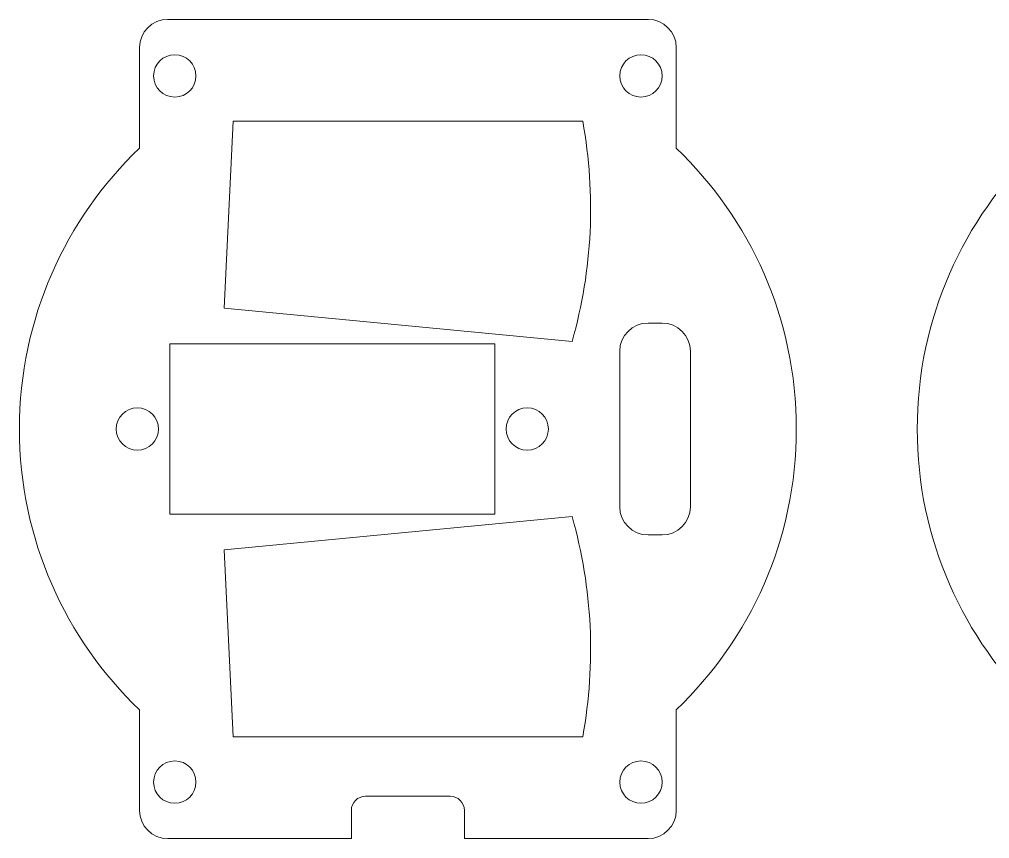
# Model space of a CAD drawing. Header units: millimetres. Extents: x -129 to 122, y -58 to 76.
# Drawn here: x -64.4 to 4.3, y 17 to 75 of the extents above; entities that cross this region are included whole.
import ezdxf

# ---------------------------------------------------------------- set-up
doc = ezdxf.new("R2010")
doc.units = ezdxf.units.MM
doc.header["$MEASUREMENT"] = 0
doc.layers.add('Layer 1', color=7, linetype='Continuous')

msp = doc.modelspace()

# ---------------------------------------------------------------- linework, layer by layer
at = {"layer": 'Layer 1', "lineweight": 9}
for centre in [(-53.3547, 71.0213), (-20.3547, 71.0213), (-53.3547, 21.0213), (-20.3547, 21.0213)]:
    msp.add_ellipse(centre, major_axis=(0, 1.5), ratio=1, dxfattribs=at)
for points, knots in [([(-17.8547, 73.0213), (-17.8547, 73.0213), (-17.8547, 65.9023), (-17.8547, 65.9023), (-17.8547, 65.9023), (-12.6171, 60.8953), (-9.3547, 53.8393), (-9.3547, 46.0213), (-9.3547, 46.0213), (-9.3547, 38.2033), (-12.6171, 31.1473), (-17.8547, 26.1403), (-17.8547, 26.1403), (-17.8547, 26.1403), (-17.8547, 19.0213), (-17.8547, 19.0213), (-17.8547, 19.0213), (-17.8547, 17.9213), (-18.7547, 17.0213), (-19.8547, 17.0213), (-19.8547, 17.0213), (-19.8547, 17.0213), (-32.8547, 17.0213), (-32.8547, 17.0213), (-32.8547, 17.0213), (-32.8547, 17.0213), (-32.8547, 19.0213), (-32.8547, 19.0213), (-32.8547, 19.0213), (-32.8547, 19.5713), (-33.3047, 20.0213), (-33.8547, 20.0213), (-33.8547, 20.0213), (-33.8547, 20.0213), (-39.8547, 20.0213), (-39.8547, 20.0213), (-39.8547, 20.0213), (-40.4047, 20.0213), (-40.8547, 19.5713), (-40.8547, 19.0213), (-40.8547, 19.0213), (-40.8547, 19.0213), (-40.8547, 17.0213), (-40.8547, 17.0213), (-40.8547, 17.0213), (-40.8547, 17.0213), (-53.8547, 17.0213), (-53.8547, 17.0213), (-53.8547, 17.0213), (-54.9547, 17.0213), (-55.8547, 17.9213), (-55.8547, 19.0213), (-55.8547, 19.0213), (-55.8547, 19.0213), (-55.8547, 26.1403), (-55.8547, 26.1403), (-55.8547, 26.1403), (-61.0923, 31.1473), (-64.3547, 38.2033), (-64.3547, 46.0213), (-64.3547, 46.0213), (-64.3547, 53.8393), (-61.0923, 60.8953), (-55.8547, 65.9023), (-55.8547, 65.9023), (-55.8547, 65.9023), (-55.8547, 73.0213), (-55.8547, 73.0213), (-55.8547, 73.0213), (-55.8547, 74.1213), (-54.9547, 75.0213), (-53.8547, 75.0213), (-53.8547, 75.0213), (-53.8547, 75.0213), (-19.8547, 75.0213), (-19.8547, 75.0213), (-19.8547, 75.0213), (-18.7547, 75.0213), (-17.8547, 74.1213), (-17.8547, 73.0213)], [0, 0, 0, 0, 0.047619, 0.047619, 0.047619, 0.047619, 0.0952381, 0.0952381, 0.0952381, 0.0952381, 0.1428571, 0.1428571, 0.1428571, 0.1428571, 0.1904762, 0.1904762, 0.1904762, 0.1904762, 0.2380952, 0.2380952, 0.2380952, 0.2380952, 0.2857143, 0.2857143, 0.2857143, 0.2857143, 0.3333333, 0.3333333, 0.3333333, 0.3333333, 0.3809524, 0.3809524, 0.3809524, 0.3809524, 0.4285714, 0.4285714, 0.4285714, 0.4285714, 0.4761905, 0.4761905, 0.4761905, 0.4761905, 0.5238095, 0.5238095, 0.5238095, 0.5238095, 0.5714286, 0.5714286, 0.5714286, 0.5714286, 0.6190476, 0.6190476, 0.6190476, 0.6190476, 0.6666667, 0.6666667, 0.6666667, 0.6666667, 0.7142857, 0.7142857, 0.7142857, 0.7142857, 0.7619048, 0.7619048, 0.7619048, 0.7619048, 0.8095238, 0.8095238, 0.8095238, 0.8095238, 0.8571429, 0.8571429, 0.8571429, 0.8571429, 0.9047619, 0.9047619, 0.9047619, 0.9047619, 1, 1, 1, 1]), ([(45.7048, 73.0213), (45.7048, 73.0213), (45.7048, 65.9023), (45.7048, 65.9023), (45.7048, 65.9023), (50.9424, 60.8953), (54.2048, 53.8393), (54.2048, 46.0213), (54.2048, 46.0213), (54.2048, 38.2033), (50.9424, 31.1473), (45.7048, 26.1403), (45.7048, 26.1403), (45.7048, 26.1403), (45.7048, 19.0213), (45.7048, 19.0213), (45.7048, 19.0213), (45.7048, 17.9213), (44.8048, 17.0213), (43.7048, 17.0213), (43.7048, 17.0213), (43.7048, 17.0213), (9.7048, 17.0213), (9.7048, 17.0213), (9.7048, 17.0213), (8.6048, 17.0213), (7.7048, 17.9213), (7.7048, 19.0213), (7.7048, 19.0213), (7.7048, 19.0213), (7.7048, 26.1403), (7.7048, 26.1403), (7.7048, 26.1403), (2.4672, 31.1473), (-0.7952, 38.2033), (-0.7952, 46.0213), (-0.7952, 46.0213), (-0.7952, 53.8393), (2.4672, 60.8953), (7.7048, 65.9023), (7.7048, 65.9023), (7.7048, 65.9023), (7.7048, 73.0213), (7.7048, 73.0213), (7.7048, 73.0213), (7.7048, 74.1213), (8.6048, 75.0213), (9.7048, 75.0213), (9.7048, 75.0213), (9.7048, 75.0213), (32.6957, 75.0213), (32.6957, 75.0213), (32.6957, 75.0213), (32.6957, 75.0213), (32.6957, 73.0213), (32.6957, 73.0213), (32.6957, 73.0213), (32.6957, 72.4713), (33.1457, 72.0213), (33.6957, 72.0213), (33.6957, 72.0213), (33.6957, 72.0213), (39.6957, 72.0213), (39.6957, 72.0213), (39.6957, 72.0213), (40.2457, 72.0213), (40.6957, 72.4713), (40.6957, 73.0213), (40.6957, 73.0213), (40.6957, 73.0213), (40.6957, 75.0213), (40.6957, 75.0213), (40.6957, 75.0213), (40.6957, 75.0213), (43.7048, 75.0213), (43.7048, 75.0213), (43.7048, 75.0213), (44.8048, 75.0213), (45.7048, 74.1213), (45.7048, 73.0213)], [0, 0, 0, 0, 0.047619, 0.047619, 0.047619, 0.047619, 0.0952381, 0.0952381, 0.0952381, 0.0952381, 0.1428571, 0.1428571, 0.1428571, 0.1428571, 0.1904762, 0.1904762, 0.1904762, 0.1904762, 0.2380952, 0.2380952, 0.2380952, 0.2380952, 0.2857143, 0.2857143, 0.2857143, 0.2857143, 0.3333333, 0.3333333, 0.3333333, 0.3333333, 0.3809524, 0.3809524, 0.3809524, 0.3809524, 0.4285714, 0.4285714, 0.4285714, 0.4285714, 0.4761905, 0.4761905, 0.4761905, 0.4761905, 0.5238095, 0.5238095, 0.5238095, 0.5238095, 0.5714286, 0.5714286, 0.5714286, 0.5714286, 0.6190476, 0.6190476, 0.6190476, 0.6190476, 0.6666667, 0.6666667, 0.6666667, 0.6666667, 0.7142857, 0.7142857, 0.7142857, 0.7142857, 0.7619048, 0.7619048, 0.7619048, 0.7619048, 0.8095238, 0.8095238, 0.8095238, 0.8095238, 0.8571429, 0.8571429, 0.8571429, 0.8571429, 0.9047619, 0.9047619, 0.9047619, 0.9047619, 1, 1, 1, 1]), ([(-19.8547, 53.5213), (-19.8547, 53.5213), (-18.8547, 53.5213), (-18.8547, 53.5213), (-18.8547, 53.5213), (-17.7547, 53.5213), (-16.8547, 52.6213), (-16.8547, 51.5213), (-16.8547, 51.5213), (-16.8547, 51.5213), (-16.8547, 40.5213), (-16.8547, 40.5213), (-16.8547, 40.5213), (-16.8547, 39.4213), (-17.7547, 38.5213), (-18.8547, 38.5213), (-18.8547, 38.5213), (-18.8547, 38.5213), (-19.8547, 38.5213), (-19.8547, 38.5213), (-19.8547, 38.5213), (-20.9547, 38.5213), (-21.8547, 39.4213), (-21.8547, 40.5213), (-21.8547, 40.5213), (-21.8547, 40.5213), (-21.8547, 51.5213), (-21.8547, 51.5213), (-21.8547, 51.5213), (-21.8547, 52.6213), (-20.9547, 53.5213), (-19.8547, 53.5213)], [0, 0, 0, 0, 0.1111111, 0.1111111, 0.1111111, 0.1111111, 0.2222222, 0.2222222, 0.2222222, 0.2222222, 0.3333333, 0.3333333, 0.3333333, 0.3333333, 0.4444444, 0.4444444, 0.4444444, 0.4444444, 0.5555556, 0.5555556, 0.5555556, 0.5555556, 0.6666667, 0.6666667, 0.6666667, 0.6666667, 0.7777778, 0.7777778, 0.7777778, 0.7777778, 1, 1, 1, 1])]:
    msp.add_open_spline(points, degree=3, knots=knots, dxfattribs=at)
at = {"layer": 'Layer 1', "color": 250, "lineweight": 9}
for points in [[(-49.8641, 54.588), (-49.8641, 54.588), (-25.229, 52.2048), (-25.229, 52.2048), (-25.229, 52.2048), (-23.7774, 57.3599), (-23.5389, 62.5612), (-24.4761, 67.808), (-24.4761, 67.808), (-24.4761, 67.808), (-49.2261, 67.808), (-49.2261, 67.808), (-49.2261, 67.808), (-49.2261, 67.808), (-49.8641, 54.588), (-49.8641, 54.588)], [(-30.702, 39.9888), (-30.702, 39.9888), (-30.702, 52.0538), (-30.702, 52.0538), (-30.702, 52.0538), (-30.702, 52.0538), (-53.7074, 52.0538), (-53.7074, 52.0538), (-53.7074, 52.0538), (-53.7074, 52.0538), (-53.7074, 39.9888), (-53.7074, 39.9888), (-53.7074, 39.9888), (-53.7074, 39.9888), (-30.702, 39.9888), (-30.702, 39.9888)], [(-54.5046, 46.0213), (-54.5046, 46.8498), (-55.1763, 47.5213), (-56.0046, 47.5213), (-56.0046, 47.5213), (-56.8329, 47.5213), (-57.5046, 46.8498), (-57.5046, 46.0213), (-57.5046, 46.0213), (-57.5046, 45.1928), (-56.8329, 44.5213), (-56.0046, 44.5213), (-56.0046, 44.5213), (-55.1763, 44.5213), (-54.5046, 45.1928), (-54.5046, 46.0213)], [(-26.9048, 46.0213), (-26.9048, 46.8498), (-27.5765, 47.5213), (-28.4048, 47.5213), (-28.4048, 47.5213), (-29.2331, 47.5213), (-29.9048, 46.8498), (-29.9048, 46.0213), (-29.9048, 46.0213), (-29.9048, 45.1928), (-29.2331, 44.5213), (-28.4048, 44.5213), (-28.4048, 44.5213), (-27.5765, 44.5213), (-26.9048, 45.1928), (-26.9048, 46.0213)], [(-49.8641, 37.4546), (-49.8641, 37.4546), (-25.229, 39.8378), (-25.229, 39.8378), (-25.229, 39.8378), (-23.7774, 34.6827), (-23.5389, 29.4814), (-24.4761, 24.2346), (-24.4761, 24.2346), (-24.4761, 24.2346), (-49.2261, 24.2346), (-49.2261, 24.2346), (-49.2261, 24.2346), (-49.2261, 24.2346), (-49.8641, 37.4546), (-49.8641, 37.4546)]]:
    msp.add_open_spline(points, degree=3, knots=[0, 0, 0, 0, 0.2, 0.2, 0.2, 0.2, 0.4, 0.4, 0.4, 0.4, 0.6, 0.6, 0.6, 0.6, 1, 1, 1, 1], dxfattribs=at)

doc.saveas('drawing.dxf')
